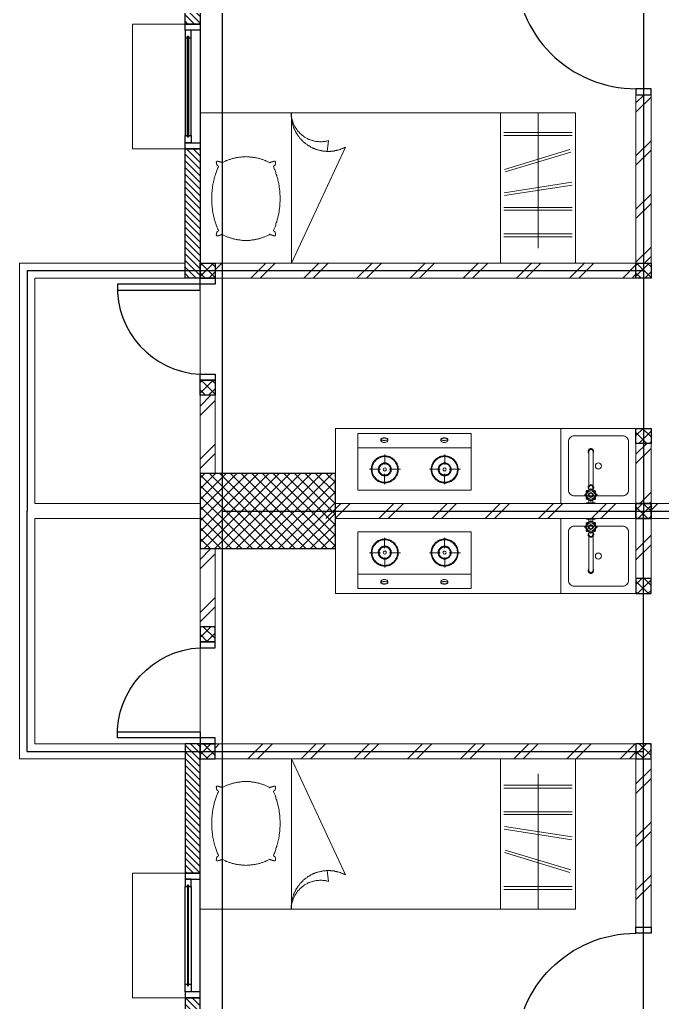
# Model space of a CAD drawing. Header units: millimetres. Extents: x -324 to 75, y -297 to 212.
# Drawn here: x -251.49 to -247.22, y 164.47 to 171.01 of the extents above; entities that cross this region are included whole.
import ezdxf

# ---------------------------------------------------------------- set-up
doc = ezdxf.new("R2010")
doc.units = ezdxf.units.MM
for name, color, linetype, lineweight in [('ars', 11, 'Continuous', 0), ('KOL', 1, 'Continuous', 30), ('KOLOM', 4, 'Continuous', 9), ('lan', 7, 'Continuous', 15), ('SANITAIR', 15, 'Continuous', 9), ('tem', 5, 'Continuous', 20)]:
    doc.layers.add(name, color=color, linetype=linetype, lineweight=lineweight)
doc.layers.add('as', color=1, linetype='Continuous', plot=False)
doc.layers.add('Kusen', color=30, linetype='Continuous')
pattern_1 = [(135, (375.904584, 513.928732), (-0.0220970869, -0.0220970869), [])]
pattern_2 = [(45, (-0.795, 7.625), (-0.1767767, 0.1767767), []), (45, (-0.7325, 7.625), (-0.1767767, 0.1767767), [])]

# ---------------------------------------------------------------- blocks, each defined once
blk = doc.blocks.new('T. J2')
at = {"layer": 'Kusen'}
for p, q in [((-0.3692, 0.1), (0.2808, 0.1)), ((-0.4192, 0), (0.3308, 0)), ((0.2808, 0.06), (-0.3692, 0.06))]:
    blk.add_line(p, q, dxfattribs=at)
for points in [[(-0.4592, 0), (-0.4192, 0), (-0.4192, 0.1), (-0.4592, 0.1)], [(0.3308, 0), (0.3708, 0), (0.3708, 0.1), (0.3308, 0.1)]]:
    blk.add_lwpolyline(points, close=True, dxfattribs=at)
for points in [[(-0.3692, 0.0775), (-0.3692, 0.06), (-0.4192, 0.06), (-0.4192, 0.1), (-0.3692, 0.1), (-0.3692, 0.0825), (-0.3792, 0.0825), (-0.3792, 0.0775), (-0.3692, 0.0775)], [(0.2808, 0.0775), (0.2808, 0.06), (0.3308, 0.06), (0.3308, 0.1), (0.2808, 0.1), (0.2808, 0.0825), (0.2908, 0.0825), (0.2908, 0.0775), (0.2808, 0.0775)]]:
    blk.add_lwpolyline(points, dxfattribs=at)
at = {"layer": 'Kusen', "color": 141}
blk.add_lwpolyline([(-0.3792, 0.0775), (0.2908, 0.0775), (0.2908, 0.0825), (-0.3792, 0.0825)], close=True, dxfattribs=at)
blk = doc.blocks.new('K 10.10')
at = {"layer": 'ars'}
h = blk.add_hatch(dxfattribs=at)
h.set_pattern_fill('_USER', color=256, scale=0.05, angle=45, double=1, pattern_type=0)
h.set_pattern_definition([(45, (0, 0), (-0.035355339, 0.035355339), []), (135, (0, 0), (-0.035355339, -0.035355339), [])])
h.paths.add_polyline_path([(1560.5383, 1380.4069), (1560.6383, 1380.4069), (1560.6383, 1380.5069), (1560.5383, 1380.5069)])
at = {"layer": 'KOL'}
blk.add_lwpolyline([(1560.5383, 1380.4069), (1560.6383, 1380.4069), (1560.6383, 1380.5069), (1560.5383, 1380.5069)], close=True, dxfattribs=at)
blk = doc.blocks.new('P.60')
at = {"layer": 'Kusen'}
for points in [[(1472.8348, 997.5354), (1472.8748, 997.5354), (1472.8748, 997.4354), (1472.8348, 997.4354)], [(1473.4748, 997.5354), (1473.5148, 997.5354), (1473.5148, 997.4354), (1473.4748, 997.4354)], [(1472.8748, 996.8854), (1472.9148, 996.8854), (1472.9148, 997.4354), (1472.8748, 997.4354)]]:
    blk.add_lwpolyline(points, close=True, dxfattribs=at)
blk.add_arc((1472.8948, 997.4658), 0.5808, 268.02661, 356.99428, dxfattribs=at)
blk = doc.blocks.new('P.80')
at = {"layer": 'Kusen'}
for points in [[(-69.8094, -74.8368), (-69.7694, -74.8368), (-69.7694, -74.0368), (-69.8094, -74.0368)], [(-70.6094, -74.9368), (-70.5694, -74.9368), (-70.5694, -74.8368), (-70.6094, -74.8368)], [(-69.7694, -74.9368), (-69.7294, -74.9368), (-69.7294, -74.8368), (-69.7694, -74.8368)]]:
    blk.add_lwpolyline(points, close=True, dxfattribs=at)
blk.add_arc((-69.7694, -74.8368), 0.8, 90, 180, dxfattribs=at)
blk = doc.blocks.new('KRAN DPR ATAS')
for p, q in [((-0.0289, 0), (0.0289, 0)), ((-0.0289, 0), (-0.0289, -0.0021)), ((0.0289, 0), (0.0289, -0.0021)), ((-0.0275, -0.0035), (0.0275, -0.0035)), ((-0.0127, -0.0092), (-0.0127, -0.0252)), ((0.0127, -0.0092), (0.0127, -0.0252)), ((-0.014, -0.1188), (-0.014, -0.3457)), ((-0.0127, -0.0877), (-0.0127, -0.1101)), ((0.0127, -0.0877), (0.0127, -0.1101)), ((0.014, -0.1188), (0.014, -0.3457))]:
    blk.add_line(p, q)
for radius in [0.0338, 0.0279, 0.0166, 0.0138, 0.0123]:
    blk.add_circle((0, -0.0564), radius)
for centre, radius, start, end in [((-0.0338, -0.0564), 0.00706, 84.00203, 275.99797), ((-0.0315, -0.0564), 0.00706, 103.11888, 256.88112), ((-0.0239, -0.0326), 0.00706, 39.00203, 230.99797), ((-0.0222, -0.0342), 0.00706, 58.11888, 211.88112), ((-0.0275, -0.0021), 0.00141, 180, 270), ((-0.0183, -0.0092), 0.00564, 0, 90), ((-0.0009, -0.0214), 0.00884, 254.902, 254.902), ((0, -0.0227), 0.00706, 354.00203, 185.99797), ((0, -0.025), 0.00706, 13.11888, 166.88112), ((0.0183, -0.0092), 0.00564, 90, 180), ((0.0239, -0.0326), 0.00706, 309.00203, 140.99797), ((0.0222, -0.0342), 0.00706, 328.11888, 121.88112), ((0.0275, -0.0021), 0.00141, 270, 0), ((0.0338, -0.0564), 0.00706, 264.00203, 95.99797), ((0.0315, -0.0564), 0.00706, 283.11888, 76.88112), ((-0.0239, -0.0803), 0.00706, 129.00203, 320.99797), ((-0.0222, -0.0787), 0.00706, 148.11888, 301.88112), ((0, -0.1058), 0.0191, 134.71101, 45.28899), ((0, -0.1058), 0.0134, 198.67172, 270), ((0, -0.0902), 0.00706, 174.00203, 5.99797), ((0, -0.0879), 0.00706, 193.11888, 346.88112), ((0, -0.1058), 0.0134, 270, 341.32828), ((0.0239, -0.0803), 0.00706, 219.00203, 50.99797), ((0.0222, -0.0787), 0.00706, 238.11888, 31.88112), ((0, -0.3457), 0.0178, 141.82775, 38.17225), ((0, -0.3484), 0.0178, 175.66412, 4.33588), ((0, -0.3457), 0.014, 180, 0)]:
    blk.add_arc(centre, radius, start, end)
blk = doc.blocks.new('KOMPOR')
for points in [[(0, 0.3765), (0, -0.3765)], [(0.0944, 0.3765), (0, 0.3765)], [(0.3765, 0.3765), (0.0944, 0.3765)], [(0.0944, 0.3765), (0.0944, -0.3765)], [(0.3765, -0.3765), (0.3765, 0.3765)], [(0.2385, 0.2906), (0.2337, 0.2906), (0.23, 0.2906), (0.2252, 0.2893), (0.2203, 0.2893), (0.2167, 0.2881), (0.2119, 0.2869), (0.2082, 0.2857), (0.2034, 0.2833), (0.1998, 0.2821), (0.1961, 0.2797), (0.1925, 0.2772), (0.1889, 0.276), (0.1852, 0.2724), (0.1816, 0.27), (0.178, 0.2676), (0.1755, 0.2639), (0.1719, 0.2615), (0.1695, 0.2579), (0.1671, 0.2542), (0.1634, 0.2506), (0.1622, 0.247), (0.1598, 0.2433), (0.1574, 0.2397), (0.1562, 0.2361), (0.1538, 0.2312), (0.1525, 0.2276), (0.1513, 0.2228), (0.1501, 0.2191), (0.1501, 0.2143), (0.1489, 0.2094), (0.1489, 0.2058), (0.1489, 0.201), (0.1489, 0.1961), (0.1489, 0.1913), (0.1501, 0.1864), (0.1501, 0.1828), (0.1513, 0.178), (0.1525, 0.1743), (0.1538, 0.1695), (0.1562, 0.1659), (0.1574, 0.161), (0.1598, 0.1574), (0.1622, 0.1538), (0.1634, 0.1501), (0.1671, 0.1465), (0.1695, 0.1429), (0.1719, 0.1404), (0.1755, 0.1368), (0.178, 0.1344), (0.1816, 0.1308), (0.1852, 0.1283), (0.1889, 0.1259), (0.1925, 0.1235), (0.1961, 0.1211), (0.1998, 0.1199), (0.2034, 0.1174), (0.2082, 0.1162), (0.2119, 0.115), (0.2167, 0.1138), (0.2203, 0.1126), (0.2252, 0.1114), (0.23, 0.1114), (0.2337, 0.1102), (0.2385, 0.1102), (0.2433, 0.1102), (0.2482, 0.1114), (0.253, 0.1114), (0.2567, 0.1126), (0.2615, 0.1138), (0.2651, 0.115), (0.27, 0.1162), (0.2736, 0.1174), (0.2785, 0.1199), (0.2821, 0.1211), (0.2857, 0.1235), (0.2893, 0.1259), (0.293, 0.1283), (0.2966, 0.1308), (0.299, 0.1344), (0.3027, 0.1368), (0.3051, 0.1404), (0.3087, 0.1429), (0.3111, 0.1465), (0.3136, 0.1501), (0.316, 0.1538), (0.3184, 0.1574), (0.3196, 0.161), (0.322, 0.1659), (0.3232, 0.1695), (0.3245, 0.1743), (0.3257, 0.178), (0.3269, 0.1828), (0.3281, 0.1864), (0.3281, 0.1913), (0.3293, 0.1961), (0.3293, 0.201), (0.3293, 0.2058), (0.3281, 0.2094), (0.3281, 0.2143), (0.3269, 0.2191), (0.3257, 0.2228), (0.3245, 0.2276), (0.3232, 0.2312), (0.322, 0.2361), (0.3196, 0.2397), (0.3184, 0.2433), (0.316, 0.247), (0.3136, 0.2506), (0.3111, 0.2542), (0.3087, 0.2579), (0.3051, 0.2615), (0.3027, 0.2639), (0.299, 0.2676), (0.2966, 0.27), (0.293, 0.2724), (0.2893, 0.276), (0.2857, 0.2772), (0.2821, 0.2797), (0.2785, 0.2821), (0.2736, 0.2833), (0.27, 0.2857), (0.2651, 0.2869), (0.2615, 0.2881), (0.2567, 0.2893), (0.253, 0.2893), (0.2482, 0.2906), (0.2433, 0.2906), (0.2385, 0.2906)], [(0.2385, 0.2857), (0.2349, 0.2857), (0.23, 0.2857), (0.2264, 0.2845), (0.2215, 0.2833), (0.2179, 0.2833), (0.2131, 0.2821), (0.2094, 0.2809), (0.2058, 0.2785), (0.2022, 0.2772), (0.1985, 0.2748), (0.1949, 0.2736), (0.1913, 0.2712), (0.1877, 0.2688), (0.1852, 0.2663), (0.1816, 0.2639), (0.1792, 0.2603), (0.1755, 0.2579), (0.1731, 0.2542), (0.1707, 0.2518), (0.1683, 0.2482), (0.1659, 0.2446), (0.1646, 0.2409), (0.1622, 0.2373), (0.161, 0.2337), (0.1586, 0.23), (0.1574, 0.2264), (0.1562, 0.2215), (0.1562, 0.2179), (0.155, 0.2131), (0.1538, 0.2094), (0.1538, 0.2046), (0.1538, 0.201), (0.1538, 0.1961), (0.1538, 0.1925), (0.155, 0.1877), (0.1562, 0.184), (0.1562, 0.1792), (0.1574, 0.1755), (0.1586, 0.1719), (0.161, 0.1671), (0.1622, 0.1634), (0.1646, 0.1598), (0.1659, 0.1562), (0.1683, 0.1525), (0.1707, 0.1501), (0.1731, 0.1465), (0.1755, 0.1441), (0.1792, 0.1404), (0.1816, 0.138), (0.1852, 0.1356), (0.1877, 0.132), (0.1913, 0.1308), (0.1949, 0.1283), (0.1985, 0.1259), (0.2022, 0.1235), (0.2058, 0.1223), (0.2094, 0.1211), (0.2131, 0.1199), (0.2179, 0.1186), (0.2215, 0.1174), (0.2264, 0.1162), (0.23, 0.1162), (0.2349, 0.1162), (0.2385, 0.1162), (0.2433, 0.1162), (0.247, 0.1162), (0.2518, 0.1162), (0.2554, 0.1174), (0.2603, 0.1186), (0.2639, 0.1199), (0.2676, 0.1211), (0.2724, 0.1223), (0.276, 0.1235), (0.2797, 0.1259), (0.2833, 0.1283), (0.2869, 0.1308), (0.2893, 0.132), (0.293, 0.1356), (0.2954, 0.138), (0.299, 0.1404), (0.3015, 0.1441), (0.3039, 0.1465), (0.3075, 0.1501), (0.3087, 0.1525), (0.3111, 0.1562), (0.3136, 0.1598), (0.316, 0.1634), (0.3172, 0.1671), (0.3184, 0.1719), (0.3196, 0.1755), (0.3208, 0.1792), (0.322, 0.184), (0.3232, 0.1877), (0.3232, 0.1925), (0.3232, 0.1961), (0.3232, 0.201), (0.3232, 0.2046), (0.3232, 0.2094), (0.3232, 0.2131), (0.322, 0.2179), (0.3208, 0.2215), (0.3196, 0.2264), (0.3184, 0.23), (0.3172, 0.2337), (0.316, 0.2373), (0.3136, 0.2409), (0.3111, 0.2446), (0.3087, 0.2482), (0.3075, 0.2518), (0.3039, 0.2542), (0.3015, 0.2579), (0.299, 0.2603), (0.2954, 0.2639), (0.293, 0.2663), (0.2893, 0.2688), (0.2869, 0.2712), (0.2833, 0.2736), (0.2797, 0.2748), (0.276, 0.2772), (0.2724, 0.2785), (0.2676, 0.2809), (0.2639, 0.2821), (0.2603, 0.2833), (0.2554, 0.2833), (0.2518, 0.2845), (0.247, 0.2857), (0.2433, 0.2857), (0.2385, 0.2857)], [(0.2373, 0.3063), (0.2373, 0.2312)], [(0.0436, 0.2228), (0.0472, 0.2228), (0.0496, 0.2215), (0.0533, 0.2191), (0.0545, 0.2155), (0.0557, 0.2119), (0.0581, 0.2094), (0.0593, 0.2046), (0.0593, 0.1998), (0.0593, 0.1949), (0.0593, 0.1901), (0.0569, 0.1864), (0.0557, 0.1828), (0.0533, 0.1792), (0.0508, 0.178), (0.0484, 0.1755), (0.046, 0.1743), (0.0424, 0.1743), (0.04, 0.1755), (0.0375, 0.178), (0.0339, 0.1792), (0.0327, 0.1828), (0.0315, 0.1864), (0.0291, 0.1901), (0.0278, 0.1949), (0.0278, 0.1998), (0.0291, 0.2046), (0.0303, 0.2094), (0.0315, 0.2119), (0.0339, 0.2155), (0.0351, 0.2191), (0.0375, 0.2215), (0.0412, 0.2228), (0.0436, 0.2228)], [(0.0375, 0.2215), (0.04, 0.2215), (0.04, 0.2203), (0.0424, 0.2179), (0.0436, 0.2155), (0.0448, 0.2119), (0.0448, 0.2082), (0.046, 0.2034), (0.046, 0.1998), (0.046, 0.1961), (0.046, 0.1913), (0.0448, 0.1877), (0.0436, 0.184), (0.0436, 0.1816), (0.0412, 0.178), (0.04, 0.1768), (0.0387, 0.1755), (0.0375, 0.1755), (0.0351, 0.1768), (0.0339, 0.178), (0.0327, 0.1816), (0.0315, 0.184), (0.0315, 0.1877), (0.0303, 0.1913), (0.0303, 0.1961), (0.0303, 0.1998), (0.0303, 0.2034), (0.0315, 0.2082), (0.0315, 0.2119), (0.0327, 0.2155), (0.0339, 0.2179), (0.0351, 0.2203), (0.0363, 0.2215), (0.0375, 0.2215)], [(0.1404, 0.201), (0.207, 0.201)], [(0.2385, 0.2433), (0.2349, 0.2433), (0.23, 0.2433), (0.2264, 0.2421), (0.2215, 0.2409), (0.2179, 0.2385), (0.2143, 0.2361), (0.2119, 0.2337), (0.2082, 0.2312), (0.2058, 0.2276), (0.2034, 0.2252), (0.201, 0.2215), (0.1985, 0.2179), (0.1973, 0.2131), (0.1961, 0.2094), (0.1961, 0.2046), (0.1961, 0.201), (0.1961, 0.1961), (0.1961, 0.1925), (0.1973, 0.1877), (0.1985, 0.184), (0.201, 0.1804), (0.2034, 0.1768), (0.2058, 0.1731), (0.2082, 0.1707), (0.2119, 0.1671), (0.2143, 0.1646), (0.2179, 0.1622), (0.2215, 0.161), (0.2264, 0.1598), (0.23, 0.1586), (0.2349, 0.1574), (0.2385, 0.1574), (0.2433, 0.1574), (0.247, 0.1586), (0.2518, 0.1598), (0.2554, 0.161), (0.2591, 0.1622), (0.2627, 0.1646), (0.2663, 0.1671), (0.2688, 0.1707), (0.2724, 0.1731), (0.2748, 0.1768), (0.2772, 0.1804), (0.2785, 0.184), (0.2797, 0.1877), (0.2809, 0.1925), (0.2821, 0.1961), (0.2821, 0.201), (0.2821, 0.2046), (0.2809, 0.2094), (0.2797, 0.2131), (0.2785, 0.2179), (0.2772, 0.2215), (0.2748, 0.2252), (0.2724, 0.2276), (0.2688, 0.2312), (0.2663, 0.2337), (0.2627, 0.2361), (0.2591, 0.2385), (0.2554, 0.2409), (0.2518, 0.2421), (0.247, 0.2433), (0.2433, 0.2433), (0.2385, 0.2433)], [(0.2385, 0.2385), (0.2349, 0.2385), (0.2312, 0.2373), (0.2276, 0.2373), (0.224, 0.2361), (0.2203, 0.2337), (0.2179, 0.2324), (0.2143, 0.23), (0.2119, 0.2276), (0.2094, 0.2252), (0.207, 0.2215), (0.2058, 0.2191), (0.2034, 0.2155), (0.2022, 0.2119), (0.2022, 0.2082), (0.201, 0.2046), (0.201, 0.201), (0.201, 0.1973), (0.2022, 0.1925), (0.2022, 0.1889), (0.2034, 0.1864), (0.2058, 0.1828), (0.207, 0.1792), (0.2094, 0.1768), (0.2119, 0.1743), (0.2143, 0.1719), (0.2179, 0.1695), (0.2203, 0.1671), (0.224, 0.1659), (0.2276, 0.1646), (0.2312, 0.1634), (0.2349, 0.1634), (0.2385, 0.1622), (0.2421, 0.1634), (0.247, 0.1634), (0.2506, 0.1646), (0.253, 0.1659), (0.2567, 0.1671), (0.2603, 0.1695), (0.2627, 0.1719), (0.2651, 0.1743), (0.2676, 0.1768), (0.27, 0.1792), (0.2724, 0.1828), (0.2736, 0.1864), (0.2748, 0.1889), (0.276, 0.1925), (0.276, 0.1973), (0.2772, 0.201), (0.276, 0.2046), (0.276, 0.2082), (0.2748, 0.2119), (0.2736, 0.2155), (0.2724, 0.2191), (0.27, 0.2215), (0.2676, 0.2252), (0.2651, 0.2276), (0.2627, 0.23), (0.2603, 0.2324), (0.2567, 0.2337), (0.253, 0.2361), (0.2506, 0.2373), (0.247, 0.2373), (0.2421, 0.2385), (0.2385, 0.2385)], [(0.2385, 0.2107), (0.2349, 0.2094), (0.2312, 0.2082), (0.23, 0.2046), (0.2288, 0.201), (0.23, 0.1961), (0.2312, 0.1937), (0.2349, 0.1913), (0.2385, 0.1901), (0.2433, 0.1913), (0.2458, 0.1937), (0.2482, 0.1961), (0.2494, 0.201), (0.2482, 0.2046), (0.2458, 0.2082), (0.2433, 0.2094), (0.2385, 0.2107)], [(0.3366, 0.1998), (0.2676, 0.1998)], [(0.2373, 0.0993), (0.2373, 0.1719)], [(0.2385, -0.1077), (0.2337, -0.1077), (0.23, -0.1077), (0.2252, -0.109), (0.2203, -0.109), (0.2167, -0.1102), (0.2119, -0.1114), (0.2082, -0.1126), (0.2034, -0.115), (0.1998, -0.1162), (0.1961, -0.1186), (0.1925, -0.1211), (0.1889, -0.1235), (0.1852, -0.1259), (0.1816, -0.1283), (0.178, -0.1308), (0.1755, -0.1344), (0.1719, -0.1368), (0.1695, -0.1404), (0.1671, -0.1441), (0.1634, -0.1477), (0.1622, -0.1513), (0.1598, -0.155), (0.1574, -0.1586), (0.1562, -0.1622), (0.1538, -0.1671), (0.1525, -0.1707), (0.1513, -0.1755), (0.1501, -0.1792), (0.1501, -0.184), (0.1489, -0.1889), (0.1489, -0.1925), (0.1489, -0.1973), (0.1489, -0.2022), (0.1489, -0.207), (0.1501, -0.2119), (0.1501, -0.2155), (0.1513, -0.2203), (0.1525, -0.224), (0.1538, -0.2288), (0.1562, -0.2324), (0.1574, -0.2373), (0.1598, -0.2409), (0.1622, -0.2446), (0.1634, -0.2482), (0.1671, -0.2518), (0.1695, -0.2554), (0.1719, -0.2579), (0.1755, -0.2615), (0.178, -0.2639), (0.1816, -0.2676), (0.1852, -0.27), (0.1889, -0.2724), (0.1925, -0.2748), (0.1961, -0.2772), (0.1998, -0.2785), (0.2034, -0.2809), (0.2082, -0.2821), (0.2119, -0.2833), (0.2167, -0.2845), (0.2203, -0.2857), (0.2252, -0.2869), (0.23, -0.2869), (0.2337, -0.2881), (0.2385, -0.2881), (0.2433, -0.2881), (0.2482, -0.2869), (0.253, -0.2869), (0.2567, -0.2857), (0.2615, -0.2845), (0.2651, -0.2833), (0.27, -0.2821), (0.2736, -0.2809), (0.2785, -0.2785), (0.2821, -0.2772), (0.2857, -0.2748), (0.2893, -0.2724), (0.293, -0.27), (0.2966, -0.2676), (0.299, -0.2639), (0.3027, -0.2615), (0.3051, -0.2579), (0.3087, -0.2554), (0.3111, -0.2518), (0.3136, -0.2482), (0.316, -0.2446), (0.3184, -0.2409), (0.3196, -0.2373), (0.322, -0.2324), (0.3232, -0.2288), (0.3245, -0.224), (0.3257, -0.2203), (0.3269, -0.2155), (0.3281, -0.2119), (0.3281, -0.207), (0.3293, -0.2022), (0.3293, -0.1973), (0.3293, -0.1925), (0.3281, -0.1889), (0.3281, -0.184), (0.3269, -0.1792), (0.3257, -0.1755), (0.3245, -0.1707), (0.3232, -0.1671), (0.322, -0.1622), (0.3196, -0.1586), (0.3184, -0.155), (0.316, -0.1513), (0.3136, -0.1477), (0.3111, -0.1441), (0.3087, -0.1404), (0.3051, -0.1368), (0.3027, -0.1344), (0.299, -0.1308), (0.2966, -0.1283), (0.293, -0.1259), (0.2893, -0.1235), (0.2857, -0.1211), (0.2821, -0.1186), (0.2785, -0.1162), (0.2736, -0.115), (0.27, -0.1126), (0.2651, -0.1114), (0.2615, -0.1102), (0.2567, -0.109), (0.253, -0.109), (0.2482, -0.1077), (0.2433, -0.1077), (0.2385, -0.1077)], [(0.2385, -0.1126), (0.2349, -0.1126), (0.23, -0.1126), (0.2264, -0.1138), (0.2215, -0.115), (0.2179, -0.115), (0.2131, -0.1162), (0.2094, -0.1174), (0.2058, -0.1199), (0.2022, -0.1211), (0.1985, -0.1235), (0.1949, -0.1247), (0.1913, -0.1271), (0.1877, -0.1295), (0.1852, -0.132), (0.1816, -0.1344), (0.1792, -0.138), (0.1755, -0.1404), (0.1731, -0.1441), (0.1707, -0.1465), (0.1683, -0.1501), (0.1659, -0.1538), (0.1646, -0.1574), (0.1622, -0.161), (0.161, -0.1646), (0.1586, -0.1683), (0.1574, -0.1719), (0.1562, -0.1768), (0.1562, -0.1804), (0.155, -0.1852), (0.1538, -0.1889), (0.1538, -0.1937), (0.1538, -0.1973), (0.1538, -0.2022), (0.1538, -0.2058), (0.155, -0.2107), (0.1562, -0.2143), (0.1562, -0.2191), (0.1574, -0.2228), (0.1586, -0.2264), (0.161, -0.2312), (0.1622, -0.2349), (0.1646, -0.2385), (0.1659, -0.2421), (0.1683, -0.2458), (0.1707, -0.2482), (0.1731, -0.2518), (0.1755, -0.2554), (0.1792, -0.2579), (0.1816, -0.2603), (0.1852, -0.2627), (0.1877, -0.2663), (0.1913, -0.2688), (0.1949, -0.27), (0.1985, -0.2724), (0.2022, -0.2748), (0.2058, -0.276), (0.2094, -0.2772), (0.2131, -0.2785), (0.2179, -0.2797), (0.2215, -0.2809), (0.2264, -0.2821), (0.23, -0.2821), (0.2349, -0.2821), (0.2385, -0.2833), (0.2433, -0.2821), (0.247, -0.2821), (0.2518, -0.2821), (0.2554, -0.2809), (0.2603, -0.2797), (0.2639, -0.2785), (0.2676, -0.2772), (0.2724, -0.276), (0.276, -0.2748), (0.2797, -0.2724), (0.2833, -0.27), (0.2869, -0.2688), (0.2893, -0.2663), (0.293, -0.2627), (0.2954, -0.2603), (0.299, -0.2579), (0.3015, -0.2554), (0.3039, -0.2518), (0.3075, -0.2482), (0.3087, -0.2458), (0.3111, -0.2421), (0.3136, -0.2385), (0.316, -0.2349), (0.3172, -0.2312), (0.3184, -0.2264), (0.3196, -0.2228), (0.3208, -0.2191), (0.322, -0.2143), (0.3232, -0.2107), (0.3232, -0.2058), (0.3232, -0.2022), (0.3232, -0.1973), (0.3232, -0.1937), (0.3232, -0.1889), (0.3232, -0.1852), (0.322, -0.1804), (0.3208, -0.1768), (0.3196, -0.1719), (0.3184, -0.1683), (0.3172, -0.1646), (0.316, -0.161), (0.3136, -0.1574), (0.3111, -0.1538), (0.3087, -0.1501), (0.3075, -0.1465), (0.3039, -0.1441), (0.3015, -0.1404), (0.299, -0.138), (0.2954, -0.1344), (0.293, -0.132), (0.2893, -0.1295), (0.2869, -0.1271), (0.2833, -0.1247), (0.2797, -0.1235), (0.276, -0.1211), (0.2724, -0.1199), (0.2676, -0.1174), (0.2639, -0.1162), (0.2603, -0.115), (0.2554, -0.115), (0.2518, -0.1138), (0.247, -0.1126), (0.2433, -0.1126), (0.2385, -0.1126)], [(0.2373, -0.0932), (0.2373, -0.1671)], [(0.0436, -0.1768), (0.0472, -0.1768), (0.0496, -0.178), (0.0533, -0.1804), (0.0545, -0.1828), (0.0557, -0.1864), (0.0581, -0.1901), (0.0593, -0.1949), (0.0593, -0.1985), (0.0593, -0.2034), (0.0593, -0.2082), (0.0569, -0.2119), (0.0557, -0.2167), (0.0533, -0.2191), (0.0508, -0.2215), (0.0484, -0.224), (0.046, -0.224), (0.0424, -0.224), (0.04, -0.224), (0.0375, -0.2215), (0.0339, -0.2191), (0.0327, -0.2167), (0.0315, -0.2119), (0.0291, -0.2082), (0.0278, -0.2034), (0.0278, -0.1985), (0.0291, -0.1949), (0.0303, -0.1901), (0.0315, -0.1864), (0.0339, -0.1828), (0.0351, -0.1804), (0.0375, -0.178), (0.0412, -0.1768), (0.0436, -0.1768)], [(0.0375, -0.1768), (0.04, -0.178), (0.04, -0.1792), (0.0424, -0.1804), (0.0436, -0.1828), (0.0448, -0.1864), (0.0448, -0.1901), (0.046, -0.1949), (0.046, -0.1985), (0.046, -0.2034), (0.046, -0.2082), (0.0448, -0.2107), (0.0436, -0.2155), (0.0436, -0.2179), (0.0412, -0.2203), (0.04, -0.2228), (0.0387, -0.2228), (0.0375, -0.2228), (0.0351, -0.2228), (0.0339, -0.2203), (0.0327, -0.2179), (0.0315, -0.2155), (0.0315, -0.2107), (0.0303, -0.2082), (0.0303, -0.2034), (0.0303, -0.1985), (0.0303, -0.1949), (0.0315, -0.1901), (0.0315, -0.1864), (0.0327, -0.1828), (0.0339, -0.1804), (0.0351, -0.1792), (0.0363, -0.178), (0.0375, -0.1768)], [(0.2385, -0.155), (0.2349, -0.155), (0.23, -0.155), (0.2264, -0.1562), (0.2215, -0.1574), (0.2179, -0.1598), (0.2143, -0.1622), (0.2119, -0.1646), (0.2082, -0.1671), (0.2058, -0.1707), (0.2034, -0.1731), (0.201, -0.1768), (0.1985, -0.1804), (0.1973, -0.1852), (0.1961, -0.1889), (0.1961, -0.1937), (0.1961, -0.1973), (0.1961, -0.2022), (0.1961, -0.207), (0.1973, -0.2107), (0.1985, -0.2143), (0.201, -0.2179), (0.2034, -0.2215), (0.2058, -0.2252), (0.2082, -0.2288), (0.2119, -0.2312), (0.2143, -0.2337), (0.2179, -0.2361), (0.2215, -0.2373), (0.2264, -0.2385), (0.23, -0.2397), (0.2349, -0.2409), (0.2385, -0.2409), (0.2433, -0.2409), (0.247, -0.2397), (0.2518, -0.2385), (0.2554, -0.2373), (0.2591, -0.2361), (0.2627, -0.2337), (0.2663, -0.2312), (0.2688, -0.2288), (0.2724, -0.2252), (0.2748, -0.2215), (0.2772, -0.2179), (0.2785, -0.2143), (0.2797, -0.2107), (0.2809, -0.207), (0.2821, -0.2022), (0.2821, -0.1973), (0.2821, -0.1937), (0.2809, -0.1889), (0.2797, -0.1852), (0.2785, -0.1804), (0.2772, -0.1768), (0.2748, -0.1731), (0.2724, -0.1707), (0.2688, -0.1671), (0.2663, -0.1646), (0.2627, -0.1622), (0.2591, -0.1598), (0.2554, -0.1574), (0.2518, -0.1562), (0.247, -0.155), (0.2433, -0.155), (0.2385, -0.155)], [(0.2385, -0.1598), (0.2349, -0.1598), (0.2312, -0.161), (0.2276, -0.161), (0.224, -0.1622), (0.2203, -0.1646), (0.2179, -0.1659), (0.2143, -0.1683), (0.2119, -0.1707), (0.2094, -0.1731), (0.207, -0.1768), (0.2058, -0.1792), (0.2034, -0.1828), (0.2022, -0.1864), (0.2022, -0.1901), (0.201, -0.1937), (0.201, -0.1973), (0.201, -0.2022), (0.2022, -0.2058), (0.2022, -0.2094), (0.2034, -0.2131), (0.2058, -0.2155), (0.207, -0.2191), (0.2094, -0.2215), (0.2119, -0.224), (0.2143, -0.2264), (0.2179, -0.2288), (0.2203, -0.2312), (0.224, -0.2324), (0.2276, -0.2337), (0.2312, -0.2349), (0.2349, -0.2349), (0.2385, -0.2361), (0.2421, -0.2349), (0.247, -0.2349), (0.2506, -0.2337), (0.253, -0.2324), (0.2567, -0.2312), (0.2603, -0.2288), (0.2627, -0.2264), (0.2651, -0.224), (0.2676, -0.2215), (0.27, -0.2191), (0.2724, -0.2155), (0.2736, -0.2131), (0.2748, -0.2094), (0.276, -0.2058), (0.276, -0.2022), (0.2772, -0.1973), (0.276, -0.1937), (0.276, -0.1901), (0.2748, -0.1864), (0.2736, -0.1828), (0.2724, -0.1792), (0.27, -0.1768), (0.2676, -0.1731), (0.2651, -0.1707), (0.2627, -0.1683), (0.2603, -0.1659), (0.2567, -0.1646), (0.253, -0.1622), (0.2506, -0.161), (0.247, -0.161), (0.2421, -0.1598), (0.2385, -0.1598)], [(0.2385, -0.1877), (0.2349, -0.1889), (0.2312, -0.1901), (0.23, -0.1937), (0.2288, -0.1973), (0.23, -0.2022), (0.2312, -0.2046), (0.2349, -0.207), (0.2385, -0.2082), (0.2433, -0.207), (0.2458, -0.2046), (0.2482, -0.2022), (0.2494, -0.1973), (0.2482, -0.1937), (0.2458, -0.1901), (0.2433, -0.1889), (0.2385, -0.1877)], [(0.1404, -0.1973), (0.207, -0.1973)], [(0.2373, -0.299), (0.2373, -0.2264)], [(0.3366, -0.1985), (0.2676, -0.1985)], [(0.0944, -0.3765), (0, -0.3765)], [(0.0944, -0.3765), (0.3765, -0.3765)]]:
    blk.add_lwpolyline(points)
blk = doc.blocks.new('BED2')
blk.add_lwpolyline([(-0.4994, 1.9988), (0.4994, 1.9988), (0.4994, 0), (-0.4994, 0)], close=True)
for points in [[(0.4994, 1.9988), (0.4994, 0)], [(0.2827, 1.8765), (0.2766, 1.8789), (0.2706, 1.8826), (0.2633, 1.885), (0.2573, 1.8874), (0.2512, 1.8898), (0.2439, 1.8923), (0.2379, 1.8947), (0.2306, 1.8959), (0.2246, 1.8983), (0.2185, 1.9007), (0.2113, 1.9019), (0.2052, 1.9044), (0.1979, 1.9056), (0.1919, 1.9068), (0.1846, 1.9092), (0.1786, 1.9104), (0.1713, 1.9116), (0.1653, 1.9128), (0.158, 1.914), (0.1519, 1.9153), (0.1447, 1.9165), (0.1374, 1.9165), (0.1314, 1.9177), (0.1241, 1.9189), (0.118, 1.9189), (0.1108, 1.9201), (0.1047, 1.9201), (0.0975, 1.9201), (0.0902, 1.9213), (0.0841, 1.9213), (0.0769, 1.9213), (0.0708, 1.9213), (0.0636, 1.9213), (0.0563, 1.9213), (0.0502, 1.9213), (0.043, 1.9201), (0.0369, 1.9201), (0.0297, 1.9201), (0.0224, 1.9189), (0.0163, 1.9189), (0.0091, 1.9177), (0.003, 1.9165), (-0.0042, 1.9165), (-0.0115, 1.9153), (-0.0176, 1.914), (-0.0248, 1.9128), (-0.0309, 1.9116), (-0.0381, 1.9104), (-0.0442, 1.9092), (-0.0515, 1.9068), (-0.0575, 1.9056), (-0.0648, 1.9044), (-0.0708, 1.9019), (-0.0781, 1.9007), (-0.0841, 1.8983), (-0.0902, 1.8959), (-0.0975, 1.8947), (-0.1035, 1.8923), (-0.1108, 1.8898), (-0.1168, 1.8874), (-0.1229, 1.885), (-0.1301, 1.8826), (-0.1362, 1.8789), (-0.1423, 1.8765)], [(-0.1677, 1.8523), (-0.1701, 1.8475), (-0.1725, 1.8426), (-0.1749, 1.8378), (-0.1774, 1.8329), (-0.1798, 1.8293), (-0.1822, 1.8245), (-0.1834, 1.8196), (-0.1858, 1.8148), (-0.187, 1.8099), (-0.1895, 1.8051), (-0.1907, 1.799), (-0.1931, 1.7942), (-0.1943, 1.7893), (-0.1955, 1.7845), (-0.1967, 1.7797), (-0.1979, 1.7748), (-0.1992, 1.77), (-0.2004, 1.7651), (-0.2016, 1.7591), (-0.2028, 1.7542), (-0.204, 1.7494), (-0.204, 1.7446), (-0.2052, 1.7397), (-0.2052, 1.7349), (-0.2064, 1.7288), (-0.2064, 1.724), (-0.2076, 1.7191), (-0.2076, 1.7143), (-0.2076, 1.7082), (-0.2076, 1.7034), (-0.2076, 1.6985), (-0.2088, 1.6937), (-0.2076, 1.6877), (-0.2076, 1.6828), (-0.2076, 1.678), (-0.2076, 1.6731), (-0.2076, 1.6683), (-0.2064, 1.6622), (-0.2064, 1.6574), (-0.2052, 1.6525), (-0.2052, 1.6477), (-0.204, 1.6429), (-0.204, 1.6368), (-0.2028, 1.632), (-0.2016, 1.6271), (-0.2004, 1.6223), (-0.1992, 1.6174), (-0.1979, 1.6126), (-0.1967, 1.6065), (-0.1955, 1.6017), (-0.1943, 1.5969), (-0.1931, 1.592), (-0.1907, 1.5872), (-0.1895, 1.5823), (-0.187, 1.5775), (-0.1858, 1.5726), (-0.1834, 1.5678), (-0.1822, 1.563), (-0.1798, 1.5581), (-0.1774, 1.5533), (-0.1749, 1.5484), (-0.1725, 1.5436), (-0.1701, 1.5387), (-0.1677, 1.5339)], [(-0.1435, 1.8765), (-0.1435, 1.8765), (-0.1435, 1.8765), (-0.1447, 1.8765), (-0.1447, 1.8777), (-0.1447, 1.8789), (-0.1471, 1.8789), (-0.1471, 1.8814), (-0.1495, 1.8814), (-0.1495, 1.8826), (-0.1495, 1.8826), (-0.1495, 1.8838), (-0.1519, 1.8838), (-0.1519, 1.8862), (-0.1556, 1.8862), (-0.1556, 1.8874), (-0.158, 1.8874), (-0.158, 1.8886), (-0.1592, 1.8886), (-0.1592, 1.8886), (-0.1689, 1.8886), (-0.1689, 1.8898), (-0.1701, 1.8898), (-0.1701, 1.891), (-0.1737, 1.891), (-0.1737, 1.8898), (-0.1737, 1.8898), (-0.1737, 1.8886), (-0.1774, 1.8886), (-0.1774, 1.8886), (-0.1774, 1.8886), (-0.1774, 1.8862), (-0.1786, 1.8862), (-0.1786, 1.8789), (-0.1774, 1.8789), (-0.1774, 1.8765), (-0.1774, 1.8765), (-0.1774, 1.8729), (-0.1762, 1.8729), (-0.1762, 1.8705), (-0.1749, 1.8705), (-0.1749, 1.868), (-0.1737, 1.868), (-0.1737, 1.8668), (-0.1737, 1.8668), (-0.1737, 1.8632), (-0.1725, 1.8632), (-0.1725, 1.8608), (-0.1713, 1.8608), (-0.1713, 1.8571), (-0.1713, 1.8571), (-0.1713, 1.8559), (-0.1701, 1.8559), (-0.1701, 1.8547), (-0.1689, 1.8547), (-0.1689, 1.8523), (-0.1677, 1.8523)], [(0.3081, 1.8523), (0.3081, 1.8523), (0.3081, 1.8547), (0.3093, 1.8547), (0.3093, 1.8559), (0.3105, 1.8559), (0.3105, 1.8571), (0.3117, 1.8571), (0.3117, 1.8608), (0.3117, 1.8608), (0.3117, 1.8632), (0.313, 1.8632), (0.313, 1.8668), (0.3142, 1.8668), (0.3142, 1.868), (0.3142, 1.868), (0.3142, 1.8705), (0.3154, 1.8705), (0.3154, 1.8729), (0.3166, 1.8729), (0.3166, 1.8765), (0.3178, 1.8765), (0.3178, 1.8789), (0.3178, 1.8789), (0.3178, 1.8862), (0.3178, 1.8862), (0.3178, 1.8886), (0.3166, 1.8886), (0.3166, 1.8886), (0.3142, 1.8886), (0.3142, 1.8898), (0.313, 1.8898), (0.313, 1.891), (0.3093, 1.891), (0.3093, 1.8898), (0.3081, 1.8898), (0.3081, 1.8886), (0.2996, 1.8886), (0.2996, 1.8886), (0.2972, 1.8886), (0.2972, 1.8874), (0.296, 1.8874), (0.296, 1.8862), (0.2924, 1.8862), (0.2924, 1.8838), (0.29, 1.8838), (0.29, 1.8826), (0.2887, 1.8826), (0.2887, 1.8814), (0.2863, 1.8814), (0.2863, 1.8789), (0.2851, 1.8789), (0.2851, 1.8777), (0.2839, 1.8777), (0.2839, 1.8765), (0.2839, 1.8765), (0.2839, 1.8765), (0.2827, 1.8765)], [(0.3081, 1.5339), (0.3105, 1.5387), (0.313, 1.5436), (0.3154, 1.5484), (0.3178, 1.5533), (0.3202, 1.5581), (0.3226, 1.563), (0.3238, 1.5678), (0.3263, 1.5726), (0.3275, 1.5775), (0.3299, 1.5823), (0.3311, 1.5872), (0.3335, 1.592), (0.3347, 1.5969), (0.336, 1.6017), (0.3372, 1.6065), (0.3384, 1.6126), (0.3396, 1.6174), (0.3408, 1.6223), (0.342, 1.6271), (0.3432, 1.632), (0.3444, 1.6368), (0.3444, 1.6429), (0.3456, 1.6477), (0.3456, 1.6525), (0.3469, 1.6574), (0.3469, 1.6622), (0.3481, 1.6683), (0.3481, 1.6731), (0.3481, 1.678), (0.3481, 1.6828), (0.3493, 1.6889), (0.3493, 1.6937), (0.3493, 1.6985), (0.3481, 1.7034), (0.3481, 1.7082), (0.3481, 1.7143), (0.3481, 1.7191), (0.3469, 1.724), (0.3469, 1.7288), (0.3456, 1.7349), (0.3456, 1.7397), (0.3444, 1.7446), (0.3444, 1.7494), (0.3432, 1.7542), (0.342, 1.7591), (0.3408, 1.7651), (0.3396, 1.77), (0.3384, 1.7748), (0.3372, 1.7797), (0.336, 1.7845), (0.3347, 1.7893), (0.3335, 1.7942), (0.3311, 1.799), (0.3299, 1.8051), (0.3275, 1.8099), (0.3263, 1.8148), (0.3238, 1.8196), (0.3226, 1.8245), (0.3202, 1.8293), (0.3178, 1.8329), (0.3154, 1.8378), (0.313, 1.8426), (0.3105, 1.8475), (0.3081, 1.8523)], [(-0.1677, 1.5339), (-0.1689, 1.5339), (-0.1689, 1.5327), (-0.1701, 1.5327), (-0.1701, 1.5303), (-0.1713, 1.5303), (-0.1713, 1.5278), (-0.1713, 1.5278), (-0.1713, 1.5254), (-0.1725, 1.5254), (-0.1725, 1.523), (-0.1737, 1.523), (-0.1737, 1.5206), (-0.1737, 1.5206), (-0.1737, 1.5182), (-0.1749, 1.5182), (-0.1749, 1.5169), (-0.1762, 1.5169), (-0.1762, 1.5145), (-0.1774, 1.5145), (-0.1774, 1.5097), (-0.1774, 1.5097), (-0.1774, 1.5073), (-0.1786, 1.5073), (-0.1786, 1.5), (-0.1774, 1.5), (-0.1774, 1.4988), (-0.1774, 1.4988), (-0.1774, 1.4976), (-0.1737, 1.4976), (-0.1737, 1.4964), (-0.1737, 1.4964), (-0.1737, 1.4964), (-0.1701, 1.4964), (-0.1701, 1.4964), (-0.1689, 1.4964), (-0.1689, 1.4976), (-0.1592, 1.4976), (-0.1592, 1.4988), (-0.158, 1.4988), (-0.158, 1.5), (-0.1556, 1.5), (-0.1556, 1.5), (-0.1519, 1.5), (-0.1519, 1.5024), (-0.1495, 1.5024), (-0.1495, 1.5048), (-0.1495, 1.5048), (-0.1495, 1.5061), (-0.1471, 1.5061), (-0.1471, 1.5073), (-0.1447, 1.5073), (-0.1447, 1.5085), (-0.1447, 1.5085), (-0.1435, 1.5085), (-0.1435, 1.5097), (-0.1435, 1.5097)], [(-0.1423, 1.5109), (-0.1362, 1.5085), (-0.1289, 1.5048), (-0.1229, 1.5024), (-0.1168, 1.5), (-0.1108, 1.4976), (-0.1035, 1.4952), (-0.0975, 1.4939), (-0.0902, 1.4915), (-0.0841, 1.4891), (-0.0781, 1.4879), (-0.0708, 1.4855), (-0.0648, 1.4843), (-0.0575, 1.4818), (-0.0515, 1.4806), (-0.0442, 1.4794), (-0.0381, 1.477), (-0.0309, 1.4758), (-0.0248, 1.4746), (-0.0176, 1.4734), (-0.0115, 1.4722), (-0.0042, 1.4722), (0.003, 1.4709), (0.0091, 1.4697), (0.0163, 1.4685), (0.0224, 1.4685), (0.0297, 1.4673), (0.0369, 1.4673), (0.043, 1.4673), (0.0502, 1.4661), (0.0563, 1.4661), (0.0636, 1.4661), (0.0708, 1.4661), (0.0769, 1.4661), (0.0841, 1.4661), (0.0902, 1.4661), (0.0975, 1.4673), (0.1047, 1.4673), (0.1108, 1.4673), (0.118, 1.4685), (0.1241, 1.4685), (0.1314, 1.4697), (0.1386, 1.4709), (0.1447, 1.4722), (0.1519, 1.4722), (0.158, 1.4734), (0.1653, 1.4746), (0.1713, 1.4758), (0.1786, 1.477), (0.1846, 1.4794), (0.1919, 1.4806), (0.1979, 1.4818), (0.2052, 1.4843), (0.2113, 1.4855), (0.2185, 1.4879), (0.2246, 1.4891), (0.2306, 1.4915), (0.2379, 1.4939), (0.2439, 1.4952), (0.2512, 1.4976), (0.2573, 1.5), (0.2633, 1.5024), (0.2706, 1.5061), (0.2766, 1.5085), (0.2827, 1.5109)], [(0.2827, 1.5097), (0.2839, 1.5097)], [(0.2839, 1.5097), (0.2839, 1.5085), (0.2839, 1.5085), (0.2839, 1.5085), (0.2851, 1.5085), (0.2851, 1.5073), (0.2863, 1.5073), (0.2863, 1.5061), (0.2887, 1.5061), (0.2887, 1.5048), (0.29, 1.5048), (0.29, 1.5024), (0.2924, 1.5024), (0.2924, 1.5), (0.296, 1.5), (0.296, 1.5), (0.2972, 1.5), (0.2972, 1.4988), (0.2996, 1.4988), (0.2996, 1.4976), (0.3081, 1.4976), (0.3081, 1.4964), (0.3093, 1.4964), (0.3093, 1.4964), (0.313, 1.4964), (0.313, 1.4964), (0.3142, 1.4964), (0.3142, 1.4976), (0.3166, 1.4976), (0.3166, 1.4988), (0.3178, 1.4988), (0.3178, 1.5), (0.3178, 1.5), (0.3178, 1.5073), (0.3178, 1.5073), (0.3178, 1.5097), (0.3166, 1.5097), (0.3166, 1.5145), (0.3154, 1.5145), (0.3154, 1.5169), (0.3142, 1.5169), (0.3142, 1.5182), (0.3142, 1.5182), (0.3142, 1.5206), (0.313, 1.5206), (0.313, 1.523), (0.3117, 1.523), (0.3117, 1.5254), (0.3117, 1.5254), (0.3117, 1.5278), (0.3105, 1.5278), (0.3105, 1.5303), (0.3093, 1.5303), (0.3093, 1.5327), (0.3081, 1.5327), (0.3081, 1.5339), (0.3081, 1.5339)], [(-0.3154, 1.1441), (-0.3142, 1.1501), (-0.313, 1.155), (-0.3117, 1.161), (-0.3105, 1.1659), (-0.3105, 1.1719), (-0.3093, 1.1768), (-0.3093, 1.1828), (-0.3081, 1.1877), (-0.3081, 1.1937), (-0.3081, 1.1998), (-0.3081, 1.2046), (-0.3093, 1.2107), (-0.3093, 1.2155), (-0.3105, 1.2215), (-0.3105, 1.2264), (-0.3117, 1.2324), (-0.313, 1.2373), (-0.3142, 1.2433), (-0.3154, 1.2482), (-0.3166, 1.253), (-0.319, 1.2591), (-0.3202, 1.2639), (-0.3226, 1.2688), (-0.3238, 1.2748), (-0.3263, 1.2797), (-0.3287, 1.2845), (-0.3311, 1.2893), (-0.3347, 1.2942), (-0.3372, 1.299), (-0.3396, 1.3039), (-0.3432, 1.3087), (-0.3469, 1.3136), (-0.3505, 1.3172), (-0.3541, 1.322), (-0.3577, 1.3257), (-0.3614, 1.3305), (-0.365, 1.3341), (-0.3686, 1.3378), (-0.3735, 1.3426), (-0.3771, 1.3462), (-0.3808, 1.3499), (-0.3856, 1.3523), (-0.3904, 1.3559), (-0.3953, 1.3596), (-0.3989, 1.362), (-0.4038, 1.3644), (-0.4086, 1.368), (-0.4134, 1.3705), (-0.4183, 1.3729), (-0.4231, 1.3753), (-0.4292, 1.3777), (-0.434, 1.3789), (-0.4389, 1.3814), (-0.4437, 1.3826), (-0.4498, 1.385), (-0.4546, 1.3862), (-0.4607, 1.3874), (-0.4655, 1.3886), (-0.4715, 1.3898), (-0.4764, 1.3898), (-0.4824, 1.391), (-0.4873, 1.391), (-0.4933, 1.3923), (-0.4994, 1.3923)], [(-0.2718, 1.0315), (-0.2706, 1.0351), (-0.2682, 1.0387), (-0.2669, 1.0424), (-0.2645, 1.046), (-0.2633, 1.0496), (-0.2621, 1.0533), (-0.2609, 1.0581), (-0.2585, 1.0617), (-0.2573, 1.0654), (-0.2561, 1.069), (-0.2548, 1.0726), (-0.2536, 1.0763), (-0.2524, 1.0811), (-0.2512, 1.0847), (-0.2512, 1.0884), (-0.25, 1.092), (-0.2488, 1.0956), (-0.2488, 1.1005), (-0.2476, 1.1041), (-0.2464, 1.1077), (-0.2464, 1.1114), (-0.2464, 1.1162), (-0.2452, 1.1199), (-0.2452, 1.1235), (-0.2452, 1.1283), (-0.2439, 1.132), (-0.2439, 1.1356), (-0.2439, 1.1392), (-0.2439, 1.1441), (-0.2439, 1.1477), (-0.2439, 1.1513), (-0.2439, 1.1562), (-0.2439, 1.1598), (-0.2452, 1.1634), (-0.2452, 1.1671), (-0.2452, 1.1719), (-0.2464, 1.1755), (-0.2464, 1.1792), (-0.2464, 1.1828), (-0.2476, 1.1877), (-0.2488, 1.1913), (-0.2488, 1.1949), (-0.25, 1.1985), (-0.2512, 1.2034), (-0.2512, 1.207), (-0.2524, 1.2107), (-0.2536, 1.2143), (-0.2548, 1.2179), (-0.2561, 1.2228), (-0.2573, 1.2264), (-0.2585, 1.23), (-0.2597, 1.2337), (-0.2621, 1.2373), (-0.2633, 1.2409), (-0.2645, 1.2446), (-0.2657, 1.2482), (-0.2682, 1.2518), (-0.2694, 1.2554), (-0.2718, 1.2591), (-0.273, 1.2627), (-0.2754, 1.2663), (-0.2778, 1.27), (-0.2803, 1.2736), (-0.2815, 1.2772), (-0.2839, 1.2809), (-0.2863, 1.2845), (-0.2887, 1.2869), (-0.2912, 1.2906), (-0.2936, 1.2942), (-0.296, 1.2966), (-0.2984, 1.3002), (-0.3008, 1.3039), (-0.3033, 1.3063), (-0.3057, 1.3099), (-0.3093, 1.3123), (-0.3117, 1.316), (-0.3142, 1.3184), (-0.3178, 1.3208), (-0.3202, 1.3245), (-0.3226, 1.3269), (-0.3263, 1.3293), (-0.3287, 1.3317), (-0.3323, 1.3354), (-0.3347, 1.3378), (-0.3384, 1.3402), (-0.342, 1.3426), (-0.3444, 1.345), (-0.3481, 1.3475), (-0.3517, 1.3487), (-0.3541, 1.3511), (-0.3577, 1.3535), (-0.3614, 1.3559), (-0.365, 1.3584), (-0.3686, 1.3596), (-0.3711, 1.362), (-0.3747, 1.3632), (-0.3783, 1.3656), (-0.382, 1.3668), (-0.3856, 1.3692), (-0.3892, 1.3705), (-0.3929, 1.3717), (-0.3965, 1.3741), (-0.4001, 1.3753), (-0.4038, 1.3765), (-0.4074, 1.3777), (-0.411, 1.3789), (-0.4159, 1.3801), (-0.4195, 1.3814), (-0.4231, 1.3826), (-0.4268, 1.3838), (-0.4304, 1.385), (-0.4352, 1.3862), (-0.4389, 1.3862), (-0.4425, 1.3874), (-0.4461, 1.3886), (-0.451, 1.3886), (-0.4546, 1.3898), (-0.4582, 1.3898), (-0.4619, 1.391), (-0.4667, 1.391), (-0.4703, 1.391), (-0.474, 1.3923), (-0.4788, 1.3923), (-0.4824, 1.3923), (-0.4873, 1.3923), (-0.4909, 1.3923), (-0.4946, 1.3923), (-0.4994, 1.3923)], [(-0.4994, 1.391), (0.4994, 1.391)], [(0.4994, 1.391), (-0.273, 1.0315)], [(-0.2439, 1.1538), (-0.3166, 1.1441)], [(-0.4994, 0), (0.4994, 0)], [(0.4994, -0.4988), (-0.4994, -0.4988), (-0.4994, 0), (0.4994, 0), (0.4994, -0.4988)], [(-0.3686, -0.0218), (-0.3686, -0.477)], [(-0.3505, -0.477), (-0.3505, -0.0218)], [(-0.1241, -0.0254), (-0.2561, -0.4613)], [(-0.2391, -0.4685), (-0.1071, -0.0315)], [(0.0309, -0.0242), (-0.0381, -0.4746)], [(-0.02, -0.477), (0.0502, -0.0266)], [(0.1289, -0.0218), (0.1289, -0.477)], [(0.1471, -0.477), (0.1471, -0.0218)], [(0.3057, -0.0218), (0.3057, -0.477)], [(0.3238, -0.477), (0.3238, -0.0218)], [(0.4001, -0.2494), (-0.4994, -0.2494)]]:
    blk.add_lwpolyline(points)
blk = doc.blocks.new('typikal-1a')
at = {"layer": 'as'}
for p, q in [((0, 2.8), (6.2, 2.8)), ((4.6, -1.3), (4.6, 2.8)), ((4.6, -1.3), (6.2, -1.3))]:
    blk.add_line(p, q, dxfattribs=at)
at = {"layer": 'KOL'}
for points in [[(2.035, -0.15), (2.96, -0.15), (2.96, -0.25), (2.035, -0.25)], [(3.79, -0.15), (4.65, -0.15), (4.65, -0.25), (3.79, -0.25)]]:
    blk.add_lwpolyline(points, close=True, dxfattribs=at)
at = {"layer": 'lan'}
for p, q in [((4.73, -0.15), (5.29, -0.15)), ((6.15, -0.15), (6.15, -1.25)), ((4.55, -0.25), (4.55, -1.35)), ((4.65, -0.25), (4.65, -1.25)), ((4.65, -1.25), (6.15, -1.25)), ((4.55, -1.35), (6.2, -1.35))]:
    blk.add_line(p, q, dxfattribs=at)
at = {"layer": 'SANITAIR'}
blk.add_lwpolyline([(5.65, 2.75), (6.15, 2.75), (6.15, 2.25), (5.65, 2.25)], close=True, dxfattribs=at)
blk.add_lwpolyline([(6.0599, 2.3), (5.7399, 2.3, -0.414214), (5.6999, 2.34), (5.6999, 2.66, -0.414214), (5.7399, 2.7), (6.0599, 2.7, -0.414214), (6.0999, 2.66), (6.0999, 2.34, -0.414214)], format="xyb", close=True, dxfattribs=at)
blk.add_circle((5.8999, 2.5), 0.02, dxfattribs=at)
at = {"layer": 'tem'}
for p, q in [((5.65, 2.75), (5.65, 0.75)), ((5.65, 0.75), (5.95, 0.75))]:
    blk.add_line(p, q, dxfattribs=at)
for points in [[(6.15, 3.95), (6.25, 3.95), (6.25, 2.85), (6.15, 2.85)], [(4.55, 2.75), (3.43, 2.75), (3.43, 2.85), (4.55, 2.85)], [(6.15, 2.75), (5.75, 2.75), (5.75, 2.85), (6.15, 2.85)], [(4.55, 2.75), (4.65, 2.75), (4.65, -0.05), (4.55, -0.05)], [(6.15, 2.75), (6.25, 2.75), (6.25, 0.75), (6.15, 0.75)], [(5.43, -0.05), (5.95, -0.05), (5.95, -0.15), (5.43, -0.15)]]:
    blk.add_lwpolyline(points, close=True, dxfattribs=at)
at = {"layer": 'ars', "xscale": -1, "rotation": 180}
blk.add_blockref('BED2', (4.0506, 1.8488), dxfattribs=at)
at = {"layer": 'KOLOM', "extrusion": (0, 0, -1), "zscale": -1}
for p in [(-1565.1883, -1377.6569), (-1566.2883, -1377.6569), (-1566.7883, -1377.6569), (-1565.1883, -1380.5569), (-1565.9683, -1380.5569)]:
    blk.add_blockref('K 10.10', p, dxfattribs=at)
at = {"layer": 'Kusen', "rotation": 180}
blk.add_blockref('P.80', (-67.1794, -72.0868), dxfattribs=at)
at = {"layer": 'Kusen'}
blk.add_blockref('P.60', (-1468.1848, -997.5854), dxfattribs=at)
at = {"layer": 'Kusen', "xscale": -1, "rotation": 180}
blk.add_blockref('T. J2', (3.4192, -0.15), dxfattribs=at)
at = {"layer": 'SANITAIR', "extrusion": (0, 0, -1), "xscale": -1, "zscale": -1, "rotation": 90}
blk.add_blockref('KRAN DPR ATAS', (-6.1499, 2.45), dxfattribs=at)
at = {"layer": 'SANITAIR'}
blk.add_blockref('KOMPOR', (5.6844, 1.2765), dxfattribs=at)
blk = doc.blocks.new("k2'")
at = {"layer": 'ars'}
h = blk.add_hatch(dxfattribs=at)
h.set_pattern_fill('_USER', color=256, scale=0.05, angle=45, double=1, pattern_type=0)
h.set_pattern_definition([(45, (0, -4.95), (-0.03535534, 0.03535534), []), (135, (0, -4.95), (-0.03535534, -0.03535534), [])])
h.paths.add_polyline_path([(-0.25, -0.45), (0.25, -0.45), (0.25, 0.45), (-0.25, 0.45)])
at = {"layer": 'KOL'}
blk.add_lwpolyline([(-0.25, -0.45), (0.25, -0.45), (0.25, 0.45), (-0.25, 0.45)], close=True, dxfattribs=at)
blk = doc.blocks.new('A-4')
at = {"layer": 'ars'}
h = blk.add_hatch(dxfattribs=at)
h.set_pattern_fill('ANSI31', color=256, scale=0.25, angle=90, style=0)
h.set_pattern_definition(pattern_1)
h.paths.add_polyline_path([(-6.7, 32.415), (-6.7, 31.49), (-6.8, 31.49), (-6.8, 32.415)])
h = blk.add_hatch(dxfattribs=at)
h.set_pattern_fill('TEMBOK', color=256, scale=0.25)
h.set_pattern_definition([(45, (-0.7, 73.145), (-0.1767767, 0.1767767), []), (45, (-0.6375, 73.145), (-0.1767767, 0.1767767), [])])
h.paths.add_polyline_path([(-3.7, 31.02), (-3.7, 29.9), (-3.8, 29.9), (-3.8, 31.02)])
h = blk.add_hatch(dxfattribs=at)
h.set_pattern_fill('ANSI31', color=256, scale=0.25, angle=90, style=0)
h.set_pattern_definition(pattern_1)
h.paths.add_polyline_path([(-6.7, 30.66), (-6.7, 29.8), (-6.8, 29.8), (-6.8, 30.66)])
h = blk.add_hatch(dxfattribs=at)
h.set_pattern_fill('TEMBOK', color=256, scale=0.25)
h.set_pattern_definition(pattern_2)
h.paths.add_polyline_path([(-6.6, 29.9), (-3.8, 29.9), (-3.8, 29.8), (-6.6, 29.8)])
h = blk.add_hatch(dxfattribs=at)
h.set_pattern_fill('TEMBOK', color=256, scale=0.25)
h.set_pattern_definition([(45, (-13.95016, -15.945), (-0.1767767, 0.1767767), []), (45, (-13.88766, -15.945), (-0.1767767, 0.1767767), [])])
h.paths.add_polyline_path([(-6.7, 29.02), (-6.6, 29.02), (-6.6, 28.5), (-6.7, 28.5)])
h = blk.add_hatch(dxfattribs=at)
h.set_pattern_fill('TEMBOK', color=256, scale=0.25)
h.set_pattern_definition([(45, (-11.05016, -16.265), (-0.1767767, 0.1767767), []), (45, (-10.98766, -16.265), (-0.1767767, 0.1767767), [])])
h.paths.add_polyline_path([(-3.8, 28.7), (-3.7, 28.7), (-3.7, 28.3), (-3.8, 28.3)])
h = blk.add_hatch(dxfattribs=at)
h.set_pattern_fill('TEMBOK', color=256, scale=0.25)
h.set_pattern_definition([(45, (-0.795, 15.425), (-0.1767767, 0.1767767), []), (45, (-0.7325, 15.425), (-0.1767767, 0.1767767), [])])
h.paths.add_polyline_path([(-5.95, 28.2), (-3.8, 28.2), (-3.8, 28.3), (-5.95, 28.3)])
h = blk.add_hatch(dxfattribs=at)
h.set_pattern_fill('TEMBOK', color=256, scale=0.25)
h.set_pattern_definition([(45, (-11.05016, -28.21844), (-0.1767767, 0.1767767), []), (45, (-10.98766, -28.21844), (-0.1767767, 0.1767767), [])])
h.paths.add_polyline_path([(-3.8, 28.2534), (-3.7, 28.2534), (-3.7, 27.8534), (-3.8, 27.8534)])
h = blk.add_hatch(dxfattribs=at)
h.set_pattern_fill('TEMBOK', color=256, scale=0.25)
h.set_pattern_definition([(45, (-8.295, 15.425), (-0.1767767, 0.1767767), []), (45, (-8.2325, 15.425), (-0.1767767, 0.1767767), [])])
h.paths.add_polyline_path([(-1.1, 28.2), (-3.7, 28.2), (-3.7, 28.3), (-1.1, 28.3)])
h = blk.add_hatch(dxfattribs=at)
h.set_pattern_fill('TEMBOK', color=256, scale=0.25)
h.set_pattern_definition([(45, (-13.95016, -16.965), (-0.1767767, 0.1767767), []), (45, (-13.88766, -16.965), (-0.1767767, 0.1767767), [])])
h.paths.add_polyline_path([(-6.7, 28), (-6.6, 28), (-6.6, 27.48), (-6.7, 27.48)])
h = blk.add_hatch(dxfattribs=at)
h.set_pattern_fill('ANSI31', color=256, scale=0.25, angle=90, style=0)
h.set_pattern_definition(pattern_1)
h.paths.add_polyline_path([(-6.7, 25.84), (-6.7, 26.7), (-6.8, 26.7), (-6.8, 25.84)])
h = blk.add_hatch(dxfattribs=at)
h.set_pattern_fill('TEMBOK', color=256, scale=0.25)
h.set_pattern_definition(pattern_2)
h.paths.add_polyline_path([(-6.6, 26.6), (-3.8, 26.6), (-3.8, 26.7), (-6.6, 26.7)])
h = blk.add_hatch(dxfattribs=at)
h.set_pattern_fill('TEMBOK', color=256, scale=0.25)
h.set_pattern_definition([(45, (-11.05016, -26.945), (-0.1767767, 0.1767767), []), (45, (-10.98766, -26.945), (-0.1767767, 0.1767767), [])])
h.paths.add_polyline_path([(-3.8, 25.48), (-3.7, 25.48), (-3.7, 26.6), (-3.8, 26.6)])
h = blk.add_hatch(dxfattribs=at)
h.set_pattern_fill('ANSI31', color=256, scale=0.25, angle=90, style=0)
h.set_pattern_definition(pattern_1)
h.paths.add_polyline_path([(-6.7, 24.085), (-6.7, 25.01), (-6.8, 25.01), (-6.8, 24.085)])
at = {"layer": 'as'}
for p, q in [((-6.55, 15.85), (-6.55, 40.65)), ((-6.55, 28.25), (6.55, 28.25))]:
    blk.add_line(p, q, dxfattribs=at)
at = {"layer": 'lan'}
for p, q in [((-6.8, 31.49), (-7.15, 31.49)), ((-7.15, 31.49), (-7.15, 30.66)), ((-6.8, 30.66), (-7.15, 30.66)), ((-7.15, 25.01), (-7.15, 25.84)), ((-6.8, 25.84), (-7.15, 25.84)), ((-6.8, 25.01), (-7.15, 25.01))]:
    blk.add_line(p, q, dxfattribs=at)
at = {"layer": 'KOL', "rotation": 90}
blk.add_blockref("k2'", (-6.25, 28.25), dxfattribs=at)
at = {"layer": 'lan', "rotation": 270}
blk.add_blockref('typikal-1a', (-6.55, 34.45), dxfattribs=at)
at = {"layer": 'lan', "xscale": -1, "rotation": 270}
blk.add_blockref('typikal-1a', (-6.55, 22.05), dxfattribs=at)

msp = doc.modelspace()

# ---------------------------------------------------------------- block references
msp.add_blockref('A-4', (-243.5919, 139.4939))

doc.saveas('drawing.dxf')
